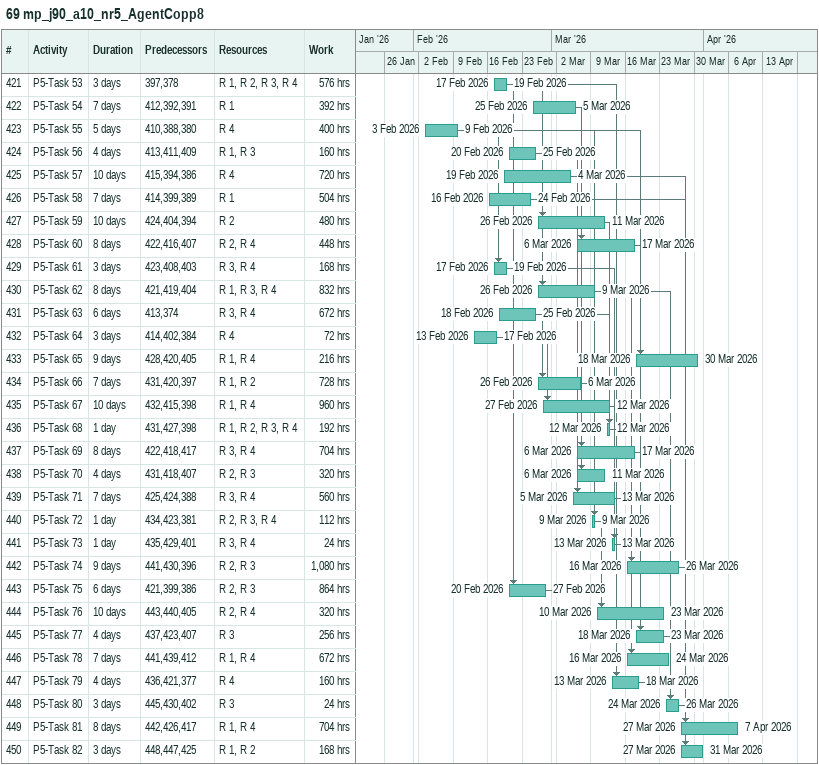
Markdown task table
69 mp_j90_a10_nr5_AgentCopp8

| ID | Task | Duration | Start | Finish | Predecessors | Resources | Work (h) |
|---|---|---|---|---|---|---|---|
| 421 | P5-Task 53 | 3d | 2026-02-17 | 2026-02-19 | 397, 378 | R 1, R 2, R 3, R 4 | 576 |
| 422 | P5-Task 54 | 7d | 2026-02-25 | 2026-03-05 | 412, 392, 391 | R 1 | 392 |
| 423 | P5-Task 55 | 5d | 2026-02-03 | 2026-02-09 | 410, 388, 380 | R 4 | 400 |
| 424 | P5-Task 56 | 4d | 2026-02-20 | 2026-02-25 | 413, 411, 409 | R 1, R 3 | 160 |
| 425 | P5-Task 57 | 10d | 2026-02-19 | 2026-03-04 | 415, 394, 386 | R 4 | 720 |
| 426 | P5-Task 58 | 7d | 2026-02-16 | 2026-02-24 | 414, 399, 389 | R 1 | 504 |
| 427 | P5-Task 59 | 10d | 2026-02-26 | 2026-03-11 | 424, 404, 394 | R 2 | 480 |
| 428 | P5-Task 60 | 8d | 2026-03-06 | 2026-03-17 | 422, 416, 407 | R 2, R 4 | 448 |
| 429 | P5-Task 61 | 3d | 2026-02-17 | 2026-02-19 | 423, 408, 403 | R 3, R 4 | 168 |
| 430 | P5-Task 62 | 8d | 2026-02-26 | 2026-03-09 | 421, 419, 404 | R 1, R 3, R 4 | 832 |
| 431 | P5-Task 63 | 6d | 2026-02-18 | 2026-02-25 | 413, 374 | R 3, R 4 | 672 |
| 432 | P5-Task 64 | 3d | 2026-02-13 | 2026-02-17 | 414, 402, 384 | R 4 | 72 |
| 433 | P5-Task 65 | 9d | 2026-03-18 | 2026-03-30 | 428, 420, 405 | R 1, R 4 | 216 |
| 434 | P5-Task 66 | 7d | 2026-02-26 | 2026-03-06 | 431, 420, 397 | R 1, R 2 | 728 |
| 435 | P5-Task 67 | 10d | 2026-02-27 | 2026-03-12 | 432, 415, 398 | R 1, R 4 | 960 |
| 436 | P5-Task 68 | 1d | 2026-03-12 | 2026-03-12 | 431, 427, 398 | R 1, R 2, R 3, R 4 | 192 |
| 437 | P5-Task 69 | 8d | 2026-03-06 | 2026-03-17 | 422, 418, 417 | R 3, R 4 | 704 |
| 438 | P5-Task 70 | 4d | 2026-03-06 | 2026-03-11 | 431, 418, 407 | R 2, R 3 | 320 |
| 439 | P5-Task 71 | 7d | 2026-03-05 | 2026-03-13 | 425, 424, 388 | R 3, R 4 | 560 |
| 440 | P5-Task 72 | 1d | 2026-03-09 | 2026-03-09 | 434, 423, 381 | R 2, R 3, R 4 | 112 |
| 441 | P5-Task 73 | 1d | 2026-03-13 | 2026-03-13 | 435, 429, 401 | R 3, R 4 | 24 |
| 442 | P5-Task 74 | 9d | 2026-03-16 | 2026-03-26 | 441, 430, 396 | R 2, R 3 | 1080 |
| 443 | P5-Task 75 | 6d | 2026-02-20 | 2026-02-27 | 421, 399, 386 | R 2, R 3 | 864 |
| 444 | P5-Task 76 | 10d | 2026-03-10 | 2026-03-23 | 443, 440, 405 | R 2, R 4 | 320 |
| 445 | P5-Task 77 | 4d | 2026-03-18 | 2026-03-23 | 437, 423, 407 | R 3 | 256 |
| 446 | P5-Task 78 | 7d | 2026-03-16 | 2026-03-24 | 441, 439, 412 | R 1, R 4 | 672 |
| 447 | P5-Task 79 | 4d | 2026-03-13 | 2026-03-18 | 436, 421, 377 | R 4 | 160 |
| 448 | P5-Task 80 | 3d | 2026-03-24 | 2026-03-26 | 445, 430, 402 | R 3 | 24 |
| 449 | P5-Task 81 | 8d | 2026-03-27 | 2026-04-07 | 442, 426, 417 | R 1, R 4 | 704 |
| 450 | P5-Task 82 | 3d | 2026-03-27 | 2026-03-31 | 448, 447, 425 | R 1, R 2 | 168 |
